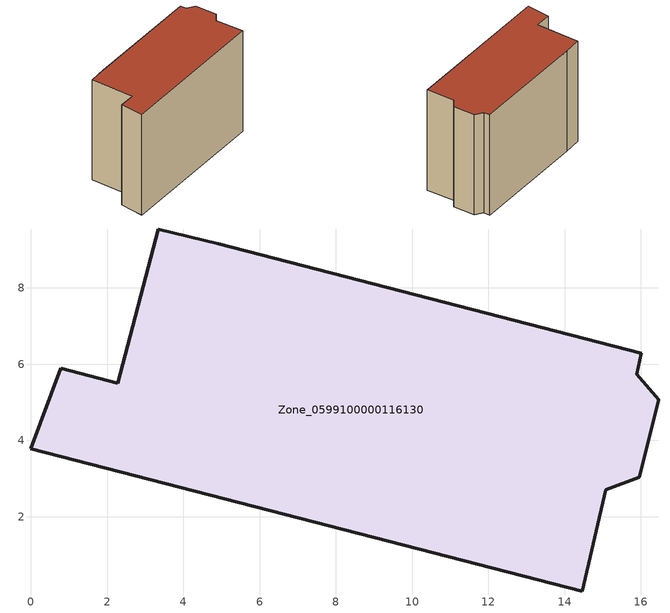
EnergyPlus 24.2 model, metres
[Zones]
Zone_0599100000116130
 floor ground (C_G): 16.47,5.06 15.96,3.03 15.08,2.71 14.47,0.05 0,3.78 0.78,5.89 2.29,5.5 3.34,9.54 4.92,9.16 16.01,6.29 15.89,5.74 z0
 wall outside (C_F): 15.89,5.74 16.01,6.29 4.92,9.16 3.34,9.54 2.29,5.5 0.78,5.89 0,3.78 14.47,0.05 15.08,2.71 15.96,3.03 16.47,5.06 15.89,5.74 z0:10.45
 roof outside (C_R): 15.96,3.03 16.47,5.06 15.89,5.74 16.01,6.29 4.92,9.16 3.34,9.54 2.29,5.5 0.78,5.89 0,3.78 14.47,0.05 15.08,2.71 z10.45
[BUILDING]
Pand.0599100000116130: North Axis=0; Terrain=City; Loads Convergence Tolerance Value=0.04; Temperature Convergence Tolerance Value=0.4; Solar Distribution=FullExterior; Maximum Number of Warmup Days=25; Minimum Number of Warmup Days=1
[Site:Location]
Rotterdam.The.Hague.AP_ZH_NLD Design_Conditions: Latitude=51.96; Longitude=4.45; Time Zone=1; Elevation=-4.5
[SITE:GROUNDTEMPERATURE:BUILDINGSURFACE]
18, 18, 18, 18, 18, 18, 18, 18, 18, 18, 18, 18
[MATERIAL] Thermal Absorptance=0.9; Solar Absorptance=0.7; Visible Absorptance=0.7
Name | Roughness | Thickness | Conductivity | Density | Specific Heat
G.TI.1946 | MediumSmooth | 0.15 | 1 | 540 | 1210
F.TI.1946 | Rough | 0.3 | 0.857143 | 1920 | 840
R.TI.1946 | MediumRough | 0.2 | 0.1 | 1500 | 1000
[CONSTRUCTION]
C_G: G.TI.1946
C_F: F.TI.1946
C_R: R.TI.1946
[ZONE]
Zone_0599100000116130: Type=1; Multiplier=1; Ceiling Height=Autocalculate; Volume=Autocalculate; Floor Area=autocalculate; Part of Total Floor Area=Yes
[ZONEINFILTRATION:DESIGNFLOWRATE]
Infil_Zone_0599100000116130: Zone or ZoneList or Space or SpaceList=Zone_0599100000116130; Schedule=AlwaysOn; Design Flow Rate Calculation Method=Flow/Area; Flow Rate per Floor Area=0.003; Constant Term Coefficient=1; Temperature Term Coefficient=0; Velocity Term Coefficient=0; Velocity Squared Term Coefficient=0
[HVACTEMPLATE:ZONE:IDEALLOADSAIRSYSTEM]
Zone_0599100000116130: Maximum Heating Supply Air Temperature=50; Minimum Cooling Supply Air Temperature=13; Maximum Heating Supply Air Humidity Ratio=0.0156; Minimum Cooling Supply Air Humidity Ratio=0.0077; Heating Limit=NoLimit; Cooling Limit=NoLimit; Dehumidification Control Type=ConstantSensibleHeatRatio; Cooling Sensible Heat Ratio=0.7; Dehumidification Setpoint=60; Humidification Control Type=None; Humidification Setpoint=30; Outdoor Air Method=None; Outdoor Air Flow Rate per Person=0.00944; Outdoor Air Flow Rate per Zone Floor Area=0; Outdoor Air Flow Rate per Zone=0; Demand Controlled Ventilation Type=None; Outdoor Air Economizer Type=NoEconomizer; Heat Recovery Type=None; Sensible Heat Recovery Effectiveness=0.7; Latent Heat Recovery Effectiveness=0.65
[ZONECONTROL:THERMOSTAT]
ThermostatControl_Zone_0599100000116130: Zone or ZoneList=Zone_0599100000116130; Control Type Schedule=DualSetpointControlType; Control 1=Thermostat_Zone_0599100000116130; Temperature Difference Between Cutout And Setpoint=0
[THERMOSTATSETPOINT:DUALSETPOINT]
Thermostat_Zone_0599100000116130: Heating Setpoint Temperature Schedule=HeatingSetpoint_Zone_0599100000116130; Cooling Setpoint Temperature Schedule=CoolingSetpoint_Zone_0599100000116130
[SCHEDULE:COMPACT]
HeatingSetpoint_Zone_0599100000116130: Through: 12/31, For: AllDays, Until: 24:00, 21
CoolingSetpoint_Zone_0599100000116130: Through: 12/31, For: AllDays, Until: 24:00, 24
DualSetpointControlType: Through: 12/31, For: AllDays, Until: 24:00, 4
AlwaysOn: Through: 12/31, For: AllDays, Until: 24:00, 1
